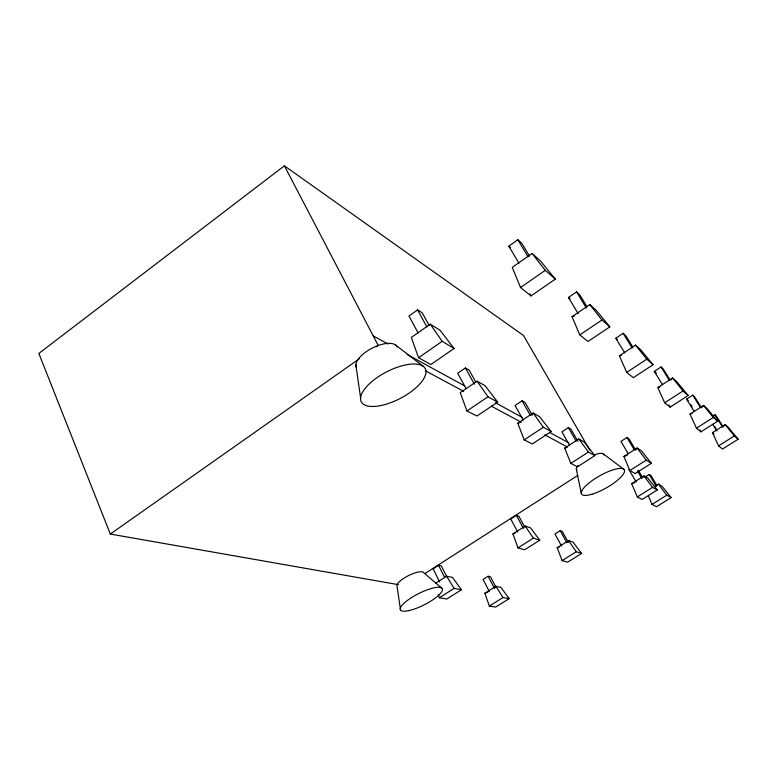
<?xml version="1.0" encoding="UTF-8"?>
<svg xmlns="http://www.w3.org/2000/svg" width="777" height="777" viewBox="0 0 777 777"><rect width="100%" height="100%" fill="white"/><g stroke="black" fill="none" stroke-linecap="round" stroke-linejoin="round"><path stroke-width="1.17" d="M531.895 414.986L533.148 413.014L539.597 416.676L551.184 431.575L532.303 443.958L524.203 439.869L517.783 423.203L533.148 413.014L543.356 427.263L551.184 431.575M494.696 587.888L495.881 586.305L500.893 587.334L509.149 598.659L495.609 607.099L489.345 606.06L484.877 593.22L495.881 586.305L503.02 597.513L509.149 598.659M671.095 379.895L672.571 377.991L676.884 381.808L688.208 395.493L670.124 407.138L664.685 402.797L657.847 387.568L672.571 377.991L683.022 390.957L688.208 395.493M635.596 449.864L637.062 448.018L641.336 450.699L651.398 463.286L635.236 473.543L629.875 470.532L623.912 456.429L637.062 448.018L646.241 460.13L651.398 463.286M567.2 542.327L568.589 540.607L572.989 542.084L581.614 553.457L567.628 562.179L562.111 560.586L557.206 547.756L568.589 540.607L576.252 551.757L581.614 553.457M642.569 477.593L643.958 475.932L647.863 478.156L657.264 489.976L642.181 499.436L637.276 496.959L631.682 483.692L643.958 475.932L652.525 487.373L657.264 489.976M702.146 407.138L703.554 405.448L707.157 408.644L717.627 421.251L700.98 431.818L696.435 428.185L690.005 414.112L703.554 405.448L713.296 417.463L717.627 421.251M723.562 426.388L725.145 424.582L728.292 427.369L738.15 439.228L722.513 449.038L718.55 445.862L712.431 432.634L725.145 424.582L734.372 435.916L738.15 439.228M589.694 450.009L523.513 335.528L284.392 165.822L38.85 353.438L110.324 534.052L398.484 584.683M429.118 325.456L422.212 312.791L417.608 309.897L408.964 315.996L418.133 332.993M518.91 263.189L508.809 246.144L517.861 239.763L521.804 243.259L529.545 256.206M110.324 534.052L359.372 358.751M376.233 346.872L378.224 345.474L284.392 165.822M430.264 324.174L411.344 337.422L418.541 357.731L430.846 364.53L454.059 348.494L440.044 330.215L430.264 324.174L442.162 341.326L454.059 348.494M532.09 253.477L512.266 267.356L520.512 287.519L531.012 295.911L555.322 279.128L540.394 260.839L532.09 253.477L545.279 270.338L555.322 279.128M418.541 357.731L442.162 341.326M520.512 287.519L545.279 270.338M475.845 382.226L469.182 370.134L465.423 367.958L457.702 373.242L466.006 388.451M578.205 313.665L568.434 297.474L576.573 291.919L579.661 294.668L587.004 306.73M477.107 381.186L460.237 392.647L466.948 410.965L476.961 416.025L497.678 402.117L485.071 385.713L477.107 381.186L487.985 396.785L497.678 402.117M572.037 316.705L589.811 304.633L596.318 310.402L609.819 326.855L588.014 341.492L579.788 334.916L572.037 316.705L574.252 316.132M466.948 410.965L487.985 396.785M579.788 334.916L601.971 319.978L609.819 326.855M532.177 415.044L525.135 402.564L522.095 400.806L515.054 405.507L523.251 420.143M624.776 352.923L615.792 338.248L623.164 333.314L625.66 335.538L632.857 347.212M619.405 355.817L635.508 345.134L640.753 349.776L653.068 364.724L633.294 377.7L626.68 372.406L619.405 355.817L621.551 355.215M524.203 439.869L543.356 427.263M626.68 372.406L646.755 359.197L653.068 364.724M577.942 441.346L570.881 429.079L568.366 427.622L561.897 431.857L569.541 445.211M662.548 384.732L654.292 371.387L661.042 366.967L663.092 368.793L670.085 380.031M564.714 448.125L578.826 438.947L584.149 441.977L594.861 455.623L577.515 466.792L570.833 463.413L564.714 448.125L566.88 447.445M570.833 463.413L588.403 452.068L594.861 455.623M664.685 402.797L683.022 390.957M635.635 449.99L628.991 438.811L626.971 437.519L620.93 441.404L628.175 453.661M694.182 411.402L686.538 399.145L692.754 395.143L694.473 396.668L701.485 407.847M425.019 573.513L577.826 475.388M446.921 576.981L441.346 565.947L438.549 565.326L433.1 568.832L439.665 581.924M524.834 527.262L518.871 516.219L516.394 515.355L510.742 518.987L517.783 532.099M435.732 583.168L446.61 576.223L452.583 577.447L461.421 589.772L446.814 599.009L439.345 597.775L438.286 594.551M512.907 533.916L525.223 526.058L530.487 527.826L539.762 540.2L524.621 549.776L518.026 547.882L512.907 533.916L515.112 533.148M712.936 416.045L714.889 414.811L716.384 416.142L723.028 426.66M629.875 470.532L646.241 460.13M696.435 428.185L713.296 417.463M439.345 597.775L454.108 588.412L461.421 589.772M518.026 547.882L533.343 538.16L539.762 540.2M495.687 586.761L490.501 576.767L488.15 576.252L483.09 579.448L489.306 591.482M568.346 542.443L562.276 531.439L560.198 530.71L554.972 534.013L561.596 546.066M644.667 477.331L649.203 474.465L650.912 475.456L656.866 485.47M637.276 496.959L652.525 487.373M718.55 445.862L734.372 435.916M654.467 486.625L658.42 484.149L662.043 486.208L671.143 497.61L656.575 506.701L652.02 504.409L648.387 495.862M489.345 606.06L503.02 597.513M562.111 560.586L576.252 551.757M652.02 504.409L666.753 495.202L671.143 497.61M484.877 593.22L487.898 592.113M557.206 547.756L559.469 546.95M631.682 483.692L634.731 482.653M623.912 456.429L627.194 455.351M690.005 414.112L692.161 413.432M657.847 387.568L659.974 386.917M517.783 423.203L519.968 422.552M425.223 370.697L463.665 391.326M491.443 406.225L521.348 422.27M544.842 434.877L567.278 446.921M373.213 335.887L388.102 344.036M407.245 354.506L464.665 385.916M495.503 402.787L522.086 417.336M549.737 432.459L568.881 442.929M603.37 453.933L623.873 469.308M395.493 344.939L423.251 366.317M712.431 432.634L714.063 433.974M442.327 588.597L423.64 572.659A14.938 4.235 -26.7 0 0 408.119 575.796A14.938 4.235 -26.7 0 0 397.057 586.266L400.543 610.023M508.809 246.144L510.411 247.523M568.434 297.474L570.007 298.834M615.792 338.248L617.482 339.695M654.292 371.387L656.38 373.183M686.538 399.145L688.286 400.65M635.508 345.134L646.755 359.197M589.811 304.633L601.971 319.978M658.42 484.149L666.753 495.202M578.826 438.947L588.403 452.068M525.223 526.058L533.343 538.16M714.889 414.811L722.756 427.292M714.782 426.534L715.976 428.448M712.664 424.281L716.889 431.012M692.754 395.143L700.436 407.401M690.821 404.71L692.093 406.75M661.042 366.967L669.347 380.312M623.164 333.314L632.206 347.999M446.61 576.223L454.108 588.412M576.573 291.919L586.402 308.09M517.861 239.763L528.039 256.798M649.203 474.465L656.371 486.528M626.971 437.519L634.246 449.776M638.179 470.124L642.472 477.379M637.567 471.144L641.87 478.428M628.855 469.522L636.208 482.012M568.366 427.622L576.048 440.977M522.095 400.806L530.351 415.442M560.198 530.71L566.851 542.764M465.423 367.958L474.349 384.178M417.608 309.897L426.855 326.884M516.394 515.355L523.465 528.467M488.15 576.252L494.395 588.296M438.549 565.326L444.638 577.418M699.941 429.73L700.98 431.818M669.084 405.021L670.124 407.138M529.992 293.764L531.012 295.911M576.32 469.094L581.254 493.142M355.837 364.704L360.577 397.669M356.245 367.404A22.854 10.004 -27.3 0 1 372.688 347.843A22.854 10.004 -27.3 0 1 397.125 347.028M576.913 470.153A15.618 4.643 -29.5 0 1 577.962 465.608M594.59 454.778A15.618 4.643 -29.5 0 1 603.875 455.031M408.653 610.654A23.485 6.274 -26.8 0 0 442.366 590.384A23.485 6.274 -26.8 0 0 413.111 596.619A23.485 6.274 -26.8 0 0 408.653 610.654M591.948 494.23A24.573 6.886 -29.5 0 0 624.572 470.979A24.573 6.886 -29.5 0 0 592.21 480.565A24.573 6.886 -29.5 0 0 591.948 494.23M381.361 405.448A36.063 14.938 -27.4 0 0 425.631 369.463A36.063 14.938 -27.4 0 0 372.795 380.798A36.063 14.938 -27.4 0 0 381.361 405.448"/></g></svg>
